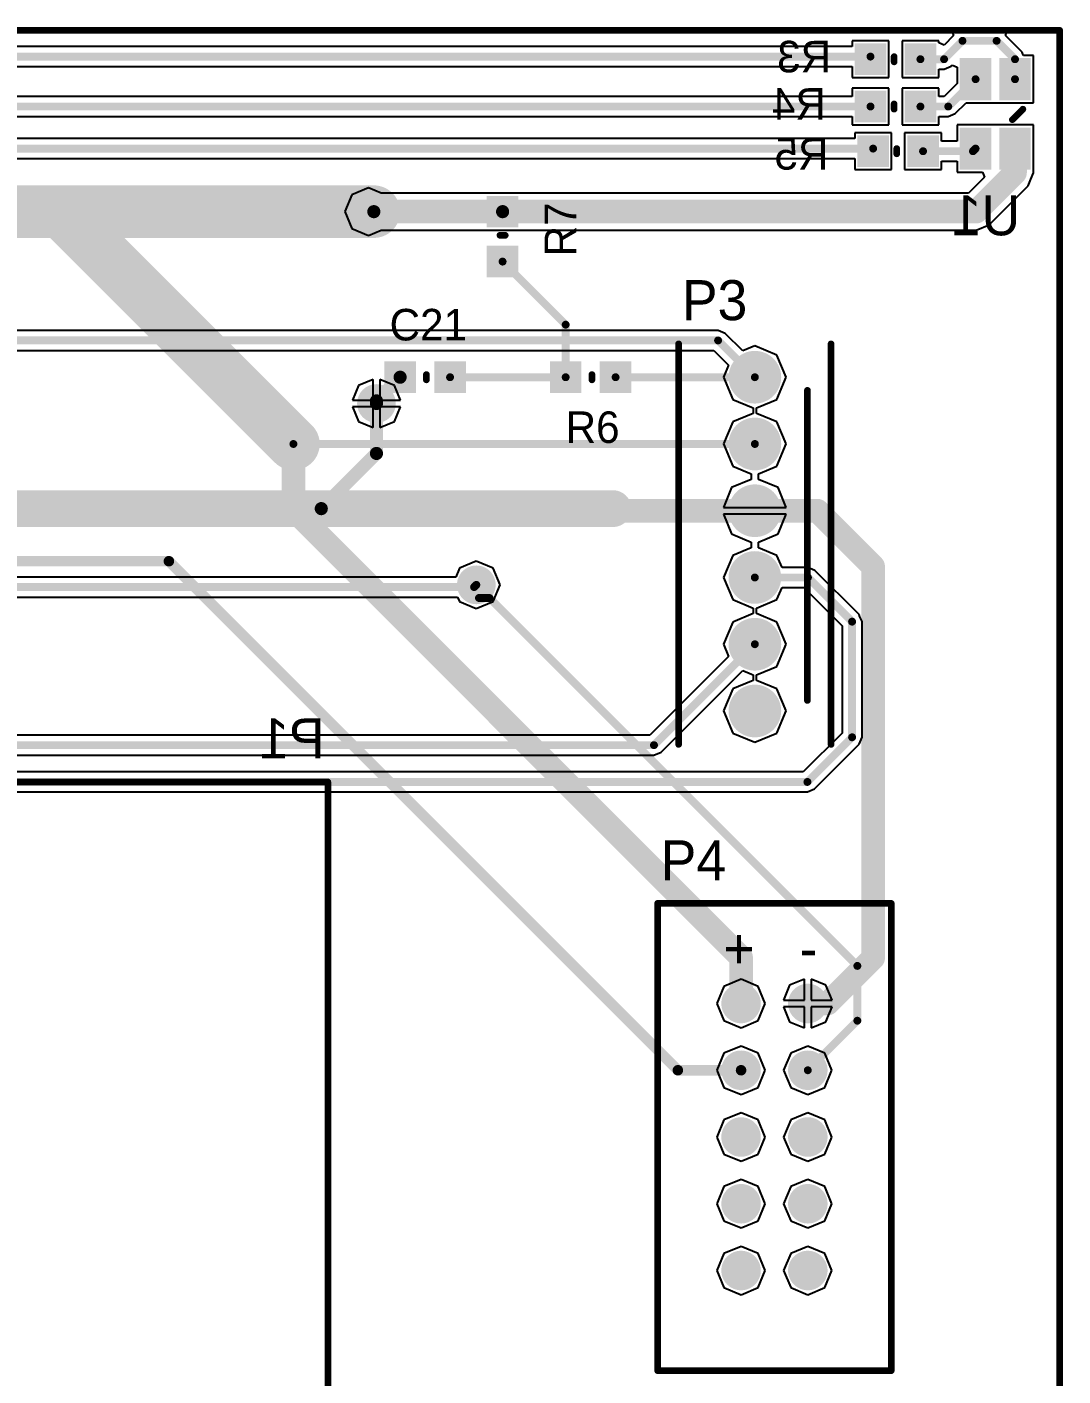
# Model space of a CAD drawing. Header units: millimetres. Extents: x 25 to 277, y 19 to 169.
# Drawn here: x 116.1 to 155.5, y 114.2 to 165.5 of the extents above; entities that cross this region are included whole.
import ezdxf

# ---------------------------------------------------------------- set-up
doc = ezdxf.new("R2010")
doc.units = ezdxf.units.MM
for name, color, linetype in [('BottomLayer', 5, 'Continuous'), ('BottomOverlay', 54, 'Continuous'), ('BottomPaste', 16, 'Continuous'), ('BottomSolder', 6, 'Continuous'), ('DrillDrawing', 1, 'Continuous'), ('Mechanical2', 216, 'Continuous'), ('MultiLayer', 9, 'Continuous'), ('TopLayer', 1, 'Continuous'), ('TopOverlay', 2, 'Continuous'), ('TopPaste', 8, 'Continuous'), ('TopSolder', 216, 'Continuous')]:
    doc.layers.add(name, color=color, linetype=linetype)

msp = doc.modelspace()

# ---------------------------------------------------------------- linework, layer by layer
at = {"layer": 'BottomLayer'}
for p, q in [((25.4, 165.4), (151.281, 165.4)), ((151.281, 165.4), (151.364, 165.2)), ((153.336, 165.2), (153.419, 165.4)), ((153.419, 165.4), (155.4, 165.4)), ((155.4, 165.4), (155.4, 25.6)), ((147.5, 164.779), (105.1, 164.779)), ((148.9, 165), (147.5, 165)), ((147.5, 165), (147.5, 164.779)), ((148.9, 163.6), (148.9, 165)), ((150.8, 165), (149.4, 165)), ((149.4, 165), (149.4, 163.6)), ((150.8, 164.919), (150.8, 165)), ((151, 164.836), (150.8, 164.919)), ((151.364, 165.2), (151, 164.836)), ((153.968, 164.568), (153.336, 165.2)), ((154, 164.489), (153.968, 164.568)), ((153.968, 164.568), (153.968, 164.568)), ((154.021, 164.44), (154, 164.489)), ((154.4, 164.44), (154.021, 164.44)), ((154.4, 162.64), (154.4, 164.44)), ((105.257, 164.021), (147.5, 164.021)), ((147.5, 164.021), (147.5, 163.6)), ((150.8, 163.6), (150.8, 163.921)), ((150.8, 163.921), (151, 163.921)), ((151, 163.921), (151.268, 164.032)), ((151, 163.921), (151, 163.921)), ((151.268, 164.032), (151.315, 164.079)), ((151.315, 164.079), (151.5, 164.003)), ((151.5, 164.003), (151.5, 163.376)), ((147.5, 163.6), (148.9, 163.6)), ((149.4, 163.6), (150.8, 163.6)), ((151.5, 163.376), (151.003, 162.879)), ((147.5, 162.879), (105, 162.879)), ((148.9, 163.2), (147.5, 163.2)), ((147.5, 163.2), (147.5, 162.879)), ((148.9, 161.8), (148.9, 163.2)), ((150.8, 163.2), (149.4, 163.2)), ((149.4, 163.2), (149.4, 161.8)), ((150.8, 162.879), (150.8, 163.2)), ((151.003, 162.879), (150.8, 162.879)), ((151.16, 162.121), (151.428, 162.232)), ((151.428, 162.232), (151.836, 162.64)), ((151.836, 162.64), (152.9, 162.64)), ((152.9, 162.64), (152.9, 162.64)), ((152.9, 162.64), (153, 162.64)), ((153, 162.64), (153, 162.64)), ((153, 162.64), (154.4, 162.64)), ((105.157, 162.121), (147.5, 162.121)), ((147.5, 162.121), (147.5, 161.8)), ((147.5, 161.8), (148.9, 161.8)), ((149.4, 161.8), (150.8, 161.8)), ((150.8, 161.8), (150.8, 162.121)), ((150.8, 162.121), (151.16, 162.121)), ((151.16, 162.121), (151.16, 162.121)), ((152.7, 161.8), (151.5, 161.8)), ((151.5, 161.8), (151.5, 161.179)), ((152.9, 161.8), (152.7, 161.8)), ((152.923, 161.8), (152.9, 161.8)), ((152.9, 161.8), (152.9, 161.8)), ((153, 161.8), (152.923, 161.8)), ((153.1, 161.8), (153, 161.8)), ((154.4, 161.8), (153.1, 161.8)), ((154.4, 160.909), (154.4, 161.8)), ((147.6, 161.279), (104.9, 161.279)), ((149, 161.5), (147.6, 161.5)), ((147.6, 161.5), (147.6, 161.279)), ((149, 160.1), (149, 161.5)), ((150.9, 161.5), (149.5, 161.5)), ((149.5, 161.5), (149.5, 160.1)), ((150.9, 161.179), (150.9, 161.5)), ((151.5, 161.179), (150.9, 161.179)), ((154.404, 160.9), (154.4, 160.909)), ((154.404, 159.981), (154.404, 160.9)), ((105.057, 160.521), (147.6, 160.521)), ((147.6, 160.521), (147.6, 160.1)), ((150.9, 160.1), (150.9, 160.421)), ((150.9, 160.421), (151.5, 160.421)), ((151.5, 160.421), (151.5, 160)), ((147.6, 160.1), (149, 160.1)), ((149.5, 160.1), (150.9, 160.1)), ((151.5, 160), (152.463, 160)), ((152.539, 159.815), (151.928, 159.204)), ((152.463, 160), (152.539, 159.815)), ((154.197, 159.483), (154.301, 159.732)), ((154.301, 159.732), (154.404, 159.981)), ((154.404, 159.981), (154.404, 159.981)), ((128.461, 159.139), (128.196, 158.5)), ((129.1, 159.404), (128.461, 159.139)), ((129.583, 159.204), (129.1, 159.404)), ((151.928, 159.204), (129.583, 159.204)), ((152.717, 158.002), (154.197, 159.483)), ((154.197, 159.483), (154.197, 159.483)), ((128.196, 158.5), (128.461, 157.861)), ((128.461, 157.861), (129.1, 157.596)), ((129.1, 157.596), (129.583, 157.796)), ((129.583, 157.796), (152.219, 157.796)), ((152.219, 157.796), (152.717, 158.002)), ((152.219, 157.796), (152.219, 157.796)), ((142.4, 153.979), (100.047, 153.979)), ((142.668, 153.868), (142.4, 153.979)), ((142.4, 153.979), (142.4, 153.979)), ((143.337, 153.199), (142.668, 153.868)), ((100.047, 153.221), (142.243, 153.221)), ((142.243, 153.221), (142.801, 152.663)), ((143.8, 153.391), (143.337, 153.199)), ((144.642, 153.042), (143.8, 153.391)), ((144.991, 152.2), (144.642, 153.042)), ((142.801, 152.663), (142.609, 152.2)), ((129.273, 152.11), (128.72, 151.88)), ((129.273, 151.327), (129.273, 152.11)), ((130.08, 151.88), (129.527, 152.11)), ((129.527, 152.11), (129.527, 151.327)), ((142.609, 152.2), (142.958, 151.358)), ((144.642, 151.358), (144.991, 152.2)), ((128.72, 151.88), (128.49, 151.327)), ((130.31, 151.327), (130.08, 151.88)), ((128.49, 151.327), (129.273, 151.327)), ((129.273, 151.073), (128.49, 151.073)), ((128.49, 151.073), (128.72, 150.52)), ((129.273, 150.29), (129.273, 151.073)), ((129.527, 151.327), (130.31, 151.327)), ((130.31, 151.073), (129.527, 151.073)), ((129.527, 151.073), (129.527, 150.29)), ((130.08, 150.52), (130.31, 151.073)), ((142.958, 151.358), (143.674, 151.062)), ((143.674, 151.062), (143.674, 151.062)), ((143.674, 151.062), (143.737, 151.035)), ((143.737, 151.035), (143.737, 151.031)), ((143.737, 151.031), (143.737, 151.019)), ((143.737, 151.019), (143.737, 150.998)), ((143.737, 150.998), (143.737, 150.862)), ((143.863, 151.035), (143.926, 151.062)), ((143.863, 151.031), (143.863, 151.035)), ((143.863, 151.019), (143.863, 151.031)), ((143.863, 150.998), (143.863, 151.019)), ((143.863, 150.862), (143.863, 150.998)), ((143.926, 151.062), (144.642, 151.358)), ((143.926, 151.062), (143.926, 151.062)), ((128.72, 150.52), (129.273, 150.29)), ((129.527, 150.29), (130.08, 150.52)), ((142.958, 150.502), (142.609, 149.66)), ((143.674, 150.798), (142.958, 150.502)), ((143.737, 150.825), (143.674, 150.798)), ((143.674, 150.798), (143.674, 150.798)), ((143.737, 150.862), (143.737, 150.841)), ((143.737, 150.841), (143.737, 150.829)), ((143.737, 150.829), (143.737, 150.825)), ((143.863, 150.841), (143.863, 150.862)), ((143.863, 150.829), (143.863, 150.841)), ((143.863, 150.825), (143.863, 150.829)), ((143.926, 150.798), (143.863, 150.825)), ((144.642, 150.502), (143.926, 150.798)), ((143.926, 150.798), (143.926, 150.798)), ((144.991, 149.66), (144.642, 150.502)), ((142.609, 149.66), (142.958, 148.818)), ((144.642, 148.818), (144.991, 149.66)), ((142.958, 148.818), (143.66, 148.527)), ((143.66, 148.527), (143.66, 148.311)), ((143.94, 148.527), (144.642, 148.818)), ((143.94, 148.311), (143.94, 148.527)), ((142.917, 148.003), (142.604, 147.247)), ((143.66, 148.311), (142.917, 148.003)), ((144.683, 148.003), (143.94, 148.311)), ((144.996, 147.247), (144.683, 148.003)), ((142.604, 147.247), (144.996, 147.247)), ((144.996, 146.993), (142.604, 146.993)), ((142.604, 146.993), (142.917, 146.237)), ((144.683, 146.237), (144.996, 146.993)), ((142.917, 146.237), (143.66, 145.929)), ((143.66, 145.929), (143.66, 145.713)), ((143.94, 145.929), (144.683, 146.237)), ((143.94, 145.713), (143.94, 145.929)), ((142.958, 145.422), (142.609, 144.58)), ((143.66, 145.713), (142.958, 145.422)), ((144.642, 145.422), (143.94, 145.713)), ((144.834, 144.959), (144.642, 145.422)), ((132.561, 144.939), (132.418, 144.594)), ((133.2, 145.204), (132.561, 144.939)), ((133.839, 144.939), (133.2, 145.204)), ((134.104, 144.3), (133.839, 144.939)), ((145.82, 144.959), (144.834, 144.959)), ((146.088, 144.848), (145.82, 144.959)), ((145.82, 144.959), (145.82, 144.959)), ((147.768, 143.168), (146.088, 144.848)), ((132.418, 144.594), (108.733, 144.594)), ((133.839, 143.661), (134.104, 144.3)), ((142.609, 144.58), (142.958, 143.738)), ((101.772, 143.836), (132.488, 143.836)), ((132.488, 143.836), (132.561, 143.661)), ((142.958, 143.738), (143.737, 143.415)), ((143.863, 143.415), (144.642, 143.738)), ((144.642, 143.738), (144.834, 144.201)), ((144.834, 144.201), (145.663, 144.201)), ((145.663, 144.201), (147.121, 142.743)), ((132.561, 143.661), (133.2, 143.396)), ((133.2, 143.396), (133.839, 143.661)), ((143.737, 143.415), (143.737, 143.205)), ((143.863, 143.205), (143.863, 143.415)), ((142.958, 142.882), (142.609, 142.04)), ((143.737, 143.205), (142.958, 142.882)), ((144.642, 142.882), (143.863, 143.205)), ((144.991, 142.04), (144.642, 142.882)), ((147.121, 142.743), (147.121, 138.657)), ((147.8, 143.089), (147.768, 143.168)), ((147.768, 143.168), (147.768, 143.168)), ((147.879, 142.9), (147.8, 143.089)), ((147.879, 138.5), (147.879, 142.9)), ((147.879, 142.9), (147.879, 142.9)), ((142.609, 142.04), (142.801, 141.577)), ((144.642, 141.198), (144.991, 142.04)), ((142.801, 141.577), (139.803, 138.579)), ((143.926, 140.902), (144.642, 141.198)), ((140.228, 137.932), (143.337, 141.041)), ((143.337, 141.041), (143.674, 140.902)), ((143.674, 140.902), (143.674, 140.902)), ((143.674, 140.902), (143.737, 140.875)), ((143.737, 140.665), (143.674, 140.638)), ((143.737, 140.875), (143.737, 140.871)), ((143.737, 140.871), (143.737, 140.859)), ((143.737, 140.859), (143.737, 140.838)), ((143.737, 140.838), (143.737, 140.702)), ((143.737, 140.702), (143.737, 140.681)), ((143.737, 140.681), (143.737, 140.669)), ((143.737, 140.669), (143.737, 140.665)), ((143.863, 140.875), (143.926, 140.902)), ((143.863, 140.871), (143.863, 140.875)), ((143.863, 140.859), (143.863, 140.871)), ((143.863, 140.838), (143.863, 140.859)), ((143.863, 140.702), (143.863, 140.838)), ((143.863, 140.681), (143.863, 140.702)), ((143.863, 140.669), (143.863, 140.681)), ((143.863, 140.665), (143.863, 140.669)), ((143.926, 140.638), (143.863, 140.665)), ((143.926, 140.902), (143.926, 140.902)), ((142.958, 140.342), (142.609, 139.5)), ((143.674, 140.638), (142.958, 140.342)), ((143.674, 140.638), (143.674, 140.638)), ((144.642, 140.342), (143.926, 140.638)), ((143.926, 140.638), (143.926, 140.638)), ((144.991, 139.5), (144.642, 140.342)), ((142.609, 139.5), (142.958, 138.658)), ((144.642, 138.658), (144.991, 139.5)), ((142.958, 138.658), (143.8, 138.309)), ((143.8, 138.309), (144.642, 138.658)), ((147.121, 138.657), (145.643, 137.179)), ((139.803, 138.579), (101.105, 138.579)), ((146.068, 136.532), (147.768, 138.232)), ((147.768, 138.232), (147.879, 138.5)), ((147.768, 138.232), (147.768, 138.232)), ((101.188, 137.821), (139.96, 137.821)), ((139.96, 137.821), (140.228, 137.932)), ((139.96, 137.821), (139.96, 137.821)), ((145.643, 137.179), (100.881, 137.179)), ((99.947, 136.421), (145.8, 136.421)), ((145.8, 136.421), (146.068, 136.532)), ((145.8, 136.421), (145.8, 136.421)), ((142.624, 129.021), (142.355, 128.37)), ((143.275, 129.29), (142.624, 129.021)), ((143.926, 129.021), (143.275, 129.29)), ((144.195, 128.37), (143.926, 129.021)), ((145.123, 129.062), (144.889, 128.497)), ((145.688, 129.296), (145.123, 129.062)), ((145.688, 128.497), (145.688, 129.296)), ((146.507, 129.062), (145.942, 129.296)), ((145.942, 129.296), (145.942, 128.497)), ((146.741, 128.497), (146.507, 129.062)), ((142.355, 128.37), (142.624, 127.719)), ((143.926, 127.719), (144.195, 128.37)), ((144.889, 128.497), (145.688, 128.497)), ((145.942, 128.497), (146.741, 128.497)), ((145.688, 128.243), (144.889, 128.243)), ((144.889, 128.243), (145.123, 127.678)), ((145.688, 127.444), (145.688, 128.243)), ((146.741, 128.243), (145.942, 128.243)), ((145.942, 128.243), (145.942, 127.444)), ((146.507, 127.678), (146.741, 128.243)), ((142.624, 127.719), (143.275, 127.45)), ((143.275, 127.45), (143.926, 127.719)), ((145.123, 127.678), (145.688, 127.444)), ((145.942, 127.444), (146.507, 127.678)), ((142.624, 126.481), (142.355, 125.83)), ((143.275, 126.75), (142.624, 126.481)), ((143.926, 126.481), (143.275, 126.75)), ((144.195, 125.83), (143.926, 126.481)), ((145.164, 126.481), (144.895, 125.83)), ((145.815, 126.75), (145.164, 126.481)), ((146.466, 126.481), (145.815, 126.75)), ((146.735, 125.83), (146.466, 126.481)), ((142.355, 125.83), (142.624, 125.179)), ((143.926, 125.179), (144.195, 125.83)), ((144.895, 125.83), (145.164, 125.179)), ((146.466, 125.179), (146.735, 125.83)), ((142.624, 125.179), (143.275, 124.91)), ((143.275, 124.91), (143.926, 125.179)), ((145.164, 125.179), (145.815, 124.91)), ((145.815, 124.91), (146.466, 125.179)), ((142.624, 123.941), (142.355, 123.29)), ((143.275, 124.21), (142.624, 123.941)), ((143.926, 123.941), (143.275, 124.21)), ((144.195, 123.29), (143.926, 123.941)), ((145.164, 123.941), (144.895, 123.29)), ((145.815, 124.21), (145.164, 123.941)), ((146.466, 123.941), (145.815, 124.21)), ((146.735, 123.29), (146.466, 123.941)), ((142.355, 123.29), (142.624, 122.639)), ((143.926, 122.639), (144.195, 123.29)), ((144.895, 123.29), (145.164, 122.639)), ((146.466, 122.639), (146.735, 123.29)), ((142.624, 122.639), (143.275, 122.37)), ((143.275, 122.37), (143.926, 122.639)), ((145.164, 122.639), (145.815, 122.37)), ((145.815, 122.37), (146.466, 122.639)), ((143.275, 121.67), (142.624, 121.401)), ((143.926, 121.401), (143.275, 121.67)), ((145.815, 121.67), (145.164, 121.401)), ((146.466, 121.401), (145.815, 121.67)), ((142.624, 121.401), (142.355, 120.75)), ((144.195, 120.75), (143.926, 121.401)), ((145.164, 121.401), (144.895, 120.75)), ((146.735, 120.75), (146.466, 121.401)), ((142.355, 120.75), (142.624, 120.099)), ((143.926, 120.099), (144.195, 120.75)), ((144.895, 120.75), (145.164, 120.099)), ((146.466, 120.099), (146.735, 120.75)), ((142.624, 120.099), (143.275, 119.83)), ((143.275, 119.83), (143.926, 120.099)), ((145.164, 120.099), (145.815, 119.83)), ((145.815, 119.83), (146.466, 120.099)), ((143.275, 119.13), (142.624, 118.861)), ((143.926, 118.861), (143.275, 119.13)), ((145.815, 119.13), (145.164, 118.861)), ((146.466, 118.861), (145.815, 119.13)), ((142.624, 118.861), (142.355, 118.21)), ((144.195, 118.21), (143.926, 118.861)), ((145.164, 118.861), (144.895, 118.21)), ((146.735, 118.21), (146.466, 118.861)), ((142.355, 118.21), (142.624, 117.559)), ((143.926, 117.559), (144.195, 118.21)), ((144.895, 118.21), (145.164, 117.559)), ((146.466, 117.559), (146.735, 118.21)), ((142.624, 117.559), (143.275, 117.29)), ((143.275, 117.29), (143.926, 117.559)), ((145.164, 117.559), (145.815, 117.29)), ((145.815, 117.29), (146.466, 117.559))]:
    msp.add_line(p, q, dxfattribs=at)
for points, const_width in [([(151, 164.3), (151.7, 165)], 0.3), ([(151.7, 165), (153, 165)], 0.3), ([(153, 165), (153.7, 164.3)], 0.3), ([(105.1, 164.4), (148.2, 164.4)], 0.3), ([(150.1, 164.3), (151, 164.3)], 0.3), ([(153.7, 163.54), (153.7, 164.3)], 0.3), ([(151.16, 162.5), (152.2, 163.54)], 0.3), ([(105, 162.5), (148.2, 162.5)], 0.3), ([(150.1, 162.5), (151.16, 162.5)], 0.3), ([(153.7, 159.981), (153.7, 160.9)], 0.9), ([(104.9, 160.9), (148.3, 160.9)], 0.3), ([(150.2, 160.8), (152.1, 160.8)], 0.3), ([(152.1, 160.8), (152.2, 160.9)], 0.3), ([(152.219, 158.5), (153.7, 159.981)], 0.9), ([(129.1, 158.5), (152.219, 158.5)], 0.9), ([(99.3, 153.6), (142.4, 153.6)], 0.3), ([(142.4, 153.6), (143.8, 152.2)], 0.3), ([(129.4, 149.3), (129.4, 151.2)], 0.5), ([(127.3, 147.2), (129.4, 149.3)], 0.5), ([(105.6, 147.2), (138.4, 147.2)], 1.4), ([(138.62, 147.12), (143.8, 147.12)], 0.9), ([(143.8, 147.12), (146.18, 147.12)], 0.9), ([(146.18, 147.12), (148.3, 145)], 0.9), ([(148.3, 130.1), (148.3, 145)], 0.9), ([(101.615, 144.215), (133.115, 144.215)], 0.3), ([(133.115, 144.215), (133.2, 144.3)], 0.3), ([(143.8, 144.58), (145.82, 144.58)], 0.3), ([(145.82, 144.58), (147.5, 142.9)], 0.3), ([(147.5, 138.5), (147.5, 142.9)], 0.3), ([(139.96, 138.2), (143.8, 142.04)], 0.3), ([(145.8, 136.8), (147.5, 138.5)], 0.3), ([(100.5, 138.2), (139.96, 138.2)], 0.3), ([(99.2, 136.8), (145.8, 136.8)], 0.3), ([(146.57, 128.37), (148.3, 130.1)], 0.9), ([(145.815, 128.37), (146.57, 128.37)], 0.9)]:
    msp.add_lwpolyline(points, dxfattribs=dict(at, const_width=const_width))
for points, const_width in [([(151.625, 165, 1), (151.775, 165, 1)], 0.15), ([(151.625, 165, 1), (151.775, 165, 1)], 0.15), ([(152.925, 165, 1), (153.075, 165, 1)], 0.15), ([(152.925, 165, 1), (153.075, 165, 1)], 0.15), ([(148.125, 164.4, 1), (148.275, 164.4, 1)], 0.15), ([(150.025, 164.3, 1), (150.175, 164.3, 1)], 0.15), ([(150.925, 164.3, 1), (151.075, 164.3, 1)], 0.15), ([(150.925, 164.3, 1), (151.075, 164.3, 1)], 0.15), ([(153.625, 164.3, 1), (153.775, 164.3, 1)], 0.15), ([(153.625, 164.3, 1), (153.775, 164.3, 1)], 0.15), ([(152.125, 163.54, 1), (152.275, 163.54, 1)], 0.15), ([(153.625, 163.54, 1), (153.775, 163.54, 1)], 0.15), ([(148.125, 162.5, 1), (148.275, 162.5, 1)], 0.15), ([(150.025, 162.5, 1), (150.175, 162.5, 1)], 0.15), ([(151.085, 162.5, 1), (151.235, 162.5, 1)], 0.15), ([(151.085, 162.5, 1), (151.235, 162.5, 1)], 0.15), ([(153.475, 160.9, 1), (153.925, 160.9, 1)], 0.45), ([(148.225, 160.9, 1), (148.375, 160.9, 1)], 0.15), ([(150.125, 160.8, 1), (150.275, 160.8, 1)], 0.15), ([(152.025, 160.8, 1), (152.175, 160.8, 1)], 0.15), ([(152.025, 160.8, 1), (152.175, 160.8, 1)], 0.15), ([(152.125, 160.9, 1), (152.275, 160.9, 1)], 0.15), ([(153.475, 159.981, 1), (153.925, 159.981, 1)], 0.45), ([(153.475, 159.981, 1), (153.925, 159.981, 1)], 0.45), ([(128.782, 158.5, 1), (129.417, 158.5, 1)], 0.635), ([(128.875, 158.5, 1), (129.325, 158.5, 1)], 0.45), ([(151.994, 158.5, 1), (152.444, 158.5, 1)], 0.45), ([(151.994, 158.5, 1), (152.444, 158.5, 1)], 0.45), ([(142.325, 153.6, 1), (142.475, 153.6, 1)], 0.15), ([(142.325, 153.6, 1), (142.475, 153.6, 1)], 0.15), ([(143.35, 152.2, 1), (144.25, 152.2, 1)], 0.9), ([(143.725, 152.2, 1), (143.875, 152.2, 1)], 0.15), ([(129.082, 151.2, 1), (129.717, 151.2, 1)], 0.635), ([(129.275, 151.2, 1), (129.525, 151.2, 1)], 0.25), ([(143.35, 149.66, 1), (144.25, 149.66, 1)], 0.9), ([(129.275, 149.3, 1), (129.525, 149.3, 1)], 0.25), ([(129.275, 149.3, 1), (129.525, 149.3, 1)], 0.25), ([(138.05, 147.2, 1), (138.75, 147.2, 1)], 0.7), ([(143.35, 147.12, 1), (144.25, 147.12, 1)], 0.9), ([(127.175, 147.2, 1), (127.425, 147.2, 1)], 0.25), ([(138.395, 147.12, 1), (138.845, 147.12, 1)], 0.45), ([(143.575, 147.12, 1), (144.025, 147.12, 1)], 0.45), ([(143.575, 147.12, 1), (144.025, 147.12, 1)], 0.45), ([(145.955, 147.12, 1), (146.405, 147.12, 1)], 0.45), ([(145.955, 147.12, 1), (146.405, 147.12, 1)], 0.45), ([(143.35, 144.58, 1), (144.25, 144.58, 1)], 0.9), ([(148.075, 145, 1), (148.525, 145, 1)], 0.45), ([(148.075, 145, 1), (148.525, 145, 1)], 0.45), ([(132.882, 144.3, 1), (133.517, 144.3, 1)], 0.635), ([(133.04, 144.215, 1), (133.19, 144.215, 1)], 0.15), ([(133.04, 144.215, 1), (133.19, 144.215, 1)], 0.15), ([(133.125, 144.3, 1), (133.275, 144.3, 1)], 0.15), ([(143.725, 144.58, 1), (143.875, 144.58, 1)], 0.15), ([(145.745, 144.58, 1), (145.895, 144.58, 1)], 0.15), ([(145.745, 144.58, 1), (145.895, 144.58, 1)], 0.15), ([(143.35, 142.04, 1), (144.25, 142.04, 1)], 0.9), ([(147.425, 142.9, 1), (147.575, 142.9, 1)], 0.15), ([(147.425, 142.9, 1), (147.575, 142.9, 1)], 0.15), ([(143.725, 142.04, 1), (143.875, 142.04, 1)], 0.15), ([(143.35, 139.5, 1), (144.25, 139.5, 1)], 0.9), ([(147.425, 138.5, 1), (147.575, 138.5, 1)], 0.15), ([(147.425, 138.5, 1), (147.575, 138.5, 1)], 0.15), ([(139.885, 138.2, 1), (140.035, 138.2, 1)], 0.15), ([(139.885, 138.2, 1), (140.035, 138.2, 1)], 0.15), ([(145.725, 136.8, 1), (145.875, 136.8, 1)], 0.15), ([(145.725, 136.8, 1), (145.875, 136.8, 1)], 0.15), ([(148.075, 130.1, 1), (148.525, 130.1, 1)], 0.45), ([(148.075, 130.1, 1), (148.525, 130.1, 1)], 0.45), ([(142.95, 128.37, 1), (143.6, 128.37, 1)], 0.65), ([(145.49, 128.37, 1), (146.14, 128.37, 1)], 0.65), ([(145.59, 128.37, 1), (146.04, 128.37, 1)], 0.45), ([(146.345, 128.37, 1), (146.795, 128.37, 1)], 0.45), ([(146.345, 128.37, 1), (146.795, 128.37, 1)], 0.45), ([(142.95, 125.83, 1), (143.6, 125.83, 1)], 0.65), ([(145.49, 125.83, 1), (146.14, 125.83, 1)], 0.65), ([(142.95, 123.29, 1), (143.6, 123.29, 1)], 0.65), ([(145.49, 123.29, 1), (146.14, 123.29, 1)], 0.65), ([(142.95, 120.75, 1), (143.6, 120.75, 1)], 0.65), ([(145.49, 120.75, 1), (146.14, 120.75, 1)], 0.65), ([(142.95, 118.21, 1), (143.6, 118.21, 1)], 0.65), ([(145.49, 118.21, 1), (146.14, 118.21, 1)], 0.65)]:
    msp.add_lwpolyline(points, format="xyb", close=True, dxfattribs=dict(at, const_width=const_width))
for points in [[(148.7, 164.8), (147.7, 164.8), (148.7, 163.8), (147.7, 163.8)], [(150.6, 164.8), (149.6, 164.8), (150.6, 163.8), (149.6, 163.8)], [(152.7, 164.24), (151.7, 164.24), (152.7, 162.84), (151.7, 162.84)], [(154.2, 164.24), (153.2, 164.24), (154.2, 162.84), (153.2, 162.84)], [(148.7, 163), (147.7, 163), (148.7, 162), (147.7, 162)], [(150.6, 163), (149.6, 163), (150.6, 162), (149.6, 162)], [(148.8, 161.3), (147.8, 161.3), (148.8, 160.3), (147.8, 160.3)], [(150.7, 161.3), (149.7, 161.3), (150.7, 160.3), (149.7, 160.3)], [(152.7, 161.6), (151.7, 161.6), (152.7, 160.2), (151.7, 160.2)], [(154.2, 161.6), (153.2, 161.6), (154.2, 160.2), (153.2, 160.2)]]:
    msp.add_solid(points, dxfattribs=at)
at = {"layer": 'BottomOverlay', "const_width": 0.254}
for points in [[(149.1, 164.2), (149.1, 164.4)], [(149.1, 162.4), (149.1, 162.6)], [(153.6, 162), (154, 162.4)], [(149.2, 160.7), (149.2, 160.9)], [(53.25, 136.8), (127.55, 136.8)], [(127.55, 100.4), (127.55, 136.8)]]:
    msp.add_lwpolyline(points, dxfattribs=at)
at = {"layer": 'BottomOverlay', "const_width": 0.127}
for points in [[(149.036, 164.4, 1), (149.163, 164.4, 1)], [(149.036, 164.2, 1), (149.163, 164.2, 1)], [(149.036, 162.6, 1), (149.163, 162.6, 1)], [(149.036, 162.4, 1), (149.163, 162.4, 1)], [(153.936, 162.4, 1), (154.063, 162.4, 1)], [(153.536, 162, 1), (153.663, 162, 1)], [(149.136, 160.9, 1), (149.263, 160.9, 1)], [(149.136, 160.7, 1), (149.263, 160.7, 1)], [(127.486, 136.8, 1), (127.613, 136.8, 1)], [(127.486, 136.8, 1), (127.613, 136.8, 1)]]:
    msp.add_lwpolyline(points, format="xyb", close=True, dxfattribs=at)
at = {"layer": 'BottomPaste'}
for points in [[(148.7, 164.8), (147.7, 164.8), (148.7, 163.8), (147.7, 163.8)], [(150.6, 164.8), (149.6, 164.8), (150.6, 163.8), (149.6, 163.8)], [(152.7, 164.24), (151.7, 164.24), (152.7, 162.84), (151.7, 162.84)], [(154.2, 164.24), (153.2, 164.24), (154.2, 162.84), (153.2, 162.84)], [(148.7, 163), (147.7, 163), (148.7, 162), (147.7, 162)], [(150.6, 163), (149.6, 163), (150.6, 162), (149.6, 162)], [(148.8, 161.3), (147.8, 161.3), (148.8, 160.3), (147.8, 160.3)], [(150.7, 161.3), (149.7, 161.3), (150.7, 160.3), (149.7, 160.3)], [(152.7, 161.6), (151.7, 161.6), (152.7, 160.2), (151.7, 160.2)], [(154.2, 161.6), (153.2, 161.6), (154.2, 160.2), (153.2, 160.2)]]:
    msp.add_solid(points, dxfattribs=at)
at = {"layer": 'BottomSolder'}
for points, const_width in [([(128.732, 158.5, 1), (129.468, 158.5, 1)], 0.737), ([(143.299, 152.2, 1), (144.301, 152.2, 1)], 1.002), ([(129.032, 151.2, 1), (129.768, 151.2, 1)], 0.737), ([(143.299, 149.66, 1), (144.301, 149.66, 1)], 1.002), ([(143.299, 147.12, 1), (144.301, 147.12, 1)], 1.002), ([(143.299, 144.58, 1), (144.301, 144.58, 1)], 1.002), ([(132.832, 144.3, 1), (133.568, 144.3, 1)], 0.737), ([(143.299, 142.04, 1), (144.301, 142.04, 1)], 1.002), ([(143.299, 139.5, 1), (144.301, 139.5, 1)], 1.002), ([(142.899, 128.37, 1), (143.651, 128.37, 1)], 0.752), ([(145.439, 128.37, 1), (146.191, 128.37, 1)], 0.752), ([(142.899, 125.83, 1), (143.651, 125.83, 1)], 0.752), ([(145.439, 125.83, 1), (146.191, 125.83, 1)], 0.752), ([(142.899, 123.29, 1), (143.651, 123.29, 1)], 0.752), ([(145.439, 123.29, 1), (146.191, 123.29, 1)], 0.752), ([(142.899, 120.75, 1), (143.651, 120.75, 1)], 0.752), ([(145.439, 120.75, 1), (146.191, 120.75, 1)], 0.752), ([(142.899, 118.21, 1), (143.651, 118.21, 1)], 0.752), ([(145.439, 118.21, 1), (146.191, 118.21, 1)], 0.752)]:
    msp.add_lwpolyline(points, format="xyb", close=True, dxfattribs=dict(at, const_width=const_width))
for points in [[(148.802, 164.902), (147.598, 164.902), (148.802, 163.698), (147.598, 163.698)], [(150.702, 164.902), (149.498, 164.902), (150.702, 163.698), (149.498, 163.698)], [(152.802, 164.342), (151.598, 164.342), (152.802, 162.738), (151.598, 162.738)], [(154.302, 164.342), (153.098, 164.342), (154.302, 162.738), (153.098, 162.738)], [(148.802, 163.102), (147.598, 163.102), (148.802, 161.898), (147.598, 161.898)], [(150.702, 163.102), (149.498, 163.102), (150.702, 161.898), (149.498, 161.898)], [(152.802, 161.702), (151.598, 161.702), (152.802, 160.098), (151.598, 160.098)], [(154.302, 161.702), (153.098, 161.702), (154.302, 160.098), (153.098, 160.098)], [(148.902, 161.402), (147.698, 161.402), (148.902, 160.198), (147.698, 160.198)], [(150.802, 161.402), (149.598, 161.402), (150.802, 160.198), (149.598, 160.198)]]:
    msp.add_solid(points, dxfattribs=at)
at = {"layer": 'DrillDrawing', "const_width": 0.356}
for points in [[(128.922, 158.5, 1), (129.278, 158.5, 1)], [(129.222, 151.2, 1), (129.578, 151.2, 1)], [(133.022, 144.3, 1), (133.378, 144.3, 1)]]:
    msp.add_lwpolyline(points, format="xyb", close=True, dxfattribs=at)
at = {"layer": 'Mechanical2', "const_width": 0.254}
for points in [[(25.4, 165.4), (155.4, 165.4)], [(155.4, 25.4), (155.4, 165.4)]]:
    msp.add_lwpolyline(points, dxfattribs=at)
at = {"layer": 'Mechanical2', "const_width": 0.127}
msp.add_lwpolyline([(155.337, 165.4, 1), (155.464, 165.4, 1)], format="xyb", close=True, dxfattribs=at)
msp.add_lwpolyline([(155.337, 165.4, 1), (155.464, 165.4, 1)], format="xyb", close=True, dxfattribs=at)
at = {"layer": 'MultiLayer'}
for points, const_width in [([(128.782, 158.5, 1), (129.417, 158.5, 1)], 0.635), ([(143.35, 152.2, 1), (144.25, 152.2, 1)], 0.9), ([(129.082, 151.2, 1), (129.717, 151.2, 1)], 0.635), ([(143.35, 149.66, 1), (144.25, 149.66, 1)], 0.9), ([(143.35, 147.12, 1), (144.25, 147.12, 1)], 0.9), ([(143.35, 144.58, 1), (144.25, 144.58, 1)], 0.9), ([(132.882, 144.3, 1), (133.517, 144.3, 1)], 0.635), ([(143.35, 142.04, 1), (144.25, 142.04, 1)], 0.9), ([(143.35, 139.5, 1), (144.25, 139.5, 1)], 0.9), ([(142.95, 128.37, 1), (143.6, 128.37, 1)], 0.65), ([(145.49, 128.37, 1), (146.14, 128.37, 1)], 0.65), ([(142.95, 125.83, 1), (143.6, 125.83, 1)], 0.65), ([(145.49, 125.83, 1), (146.14, 125.83, 1)], 0.65), ([(142.95, 123.29, 1), (143.6, 123.29, 1)], 0.65), ([(145.49, 123.29, 1), (146.14, 123.29, 1)], 0.65), ([(142.95, 120.75, 1), (143.6, 120.75, 1)], 0.65), ([(145.49, 120.75, 1), (146.14, 120.75, 1)], 0.65), ([(142.95, 118.21, 1), (143.6, 118.21, 1)], 0.65), ([(145.49, 118.21, 1), (146.14, 118.21, 1)], 0.65)]:
    msp.add_lwpolyline(points, format="xyb", close=True, dxfattribs=dict(at, const_width=const_width))
at = {"layer": 'TopLayer'}
for points, const_width in [([(99.6, 158.5), (129.1, 158.5)], 2), ([(117.7, 158.2), (126.24, 149.66)], 2), ([(129.1, 158.5), (129.3, 158.5)], 2), ([(129.3, 158.5), (134.2, 158.5)], 0.5), ([(134.2, 156.6), (136.6, 154.2)], 0.3), ([(136.6, 152.2), (136.6, 154.2)], 0.3), ([(129.4, 151.3), (130.3, 152.2)], 0.5), ([(132.2, 152.2), (136.6, 152.2)], 0.3), ([(138.5, 152.2), (143.8, 152.2)], 0.3), ([(129.4, 151.2), (129.4, 151.3)], 0.5), ([(126.24, 147.16), (126.24, 149.66)], 0.9), ([(126.24, 149.66), (143.8, 149.66)], 0.3), ([(126.24, 147.16), (143.275, 130.125)], 0.9), ([(107.9, 145.2), (121.5, 145.2)], 0.4), ([(121.5, 145.2), (140.87, 125.83)], 0.4), ([(133.3, 143.8), (133.7, 143.8)], 0.3), ([(133.7, 143.8), (147.7, 129.8)], 0.3), ([(143.275, 128.37), (143.275, 130.125)], 0.9), ([(147.7, 127.715), (147.7, 129.8)], 0.3), ([(145.815, 125.83), (147.7, 127.715)], 0.3), ([(140.87, 125.83), (143.275, 125.83)], 0.4)]:
    msp.add_lwpolyline(points, dxfattribs=dict(at, const_width=const_width))
for points, const_width in [([(117.2, 158.2, 1), (118.2, 158.2, 1)], 1), ([(128.6, 158.5, 1), (129.6, 158.5, 1)], 1), ([(128.6, 158.5, 1), (129.6, 158.5, 1)], 1), ([(128.8, 158.5, 1), (129.8, 158.5, 1)], 1), ([(128.782, 158.5, 1), (129.417, 158.5, 1)], 0.635), ([(129.175, 158.5, 1), (129.425, 158.5, 1)], 0.25), ([(134.075, 158.5, 1), (134.325, 158.5, 1)], 0.25), ([(134.125, 156.6, 1), (134.275, 156.6, 1)], 0.15), ([(136.525, 154.2, 1), (136.675, 154.2, 1)], 0.15), ([(136.525, 154.2, 1), (136.675, 154.2, 1)], 0.15), ([(143.35, 152.2, 1), (144.25, 152.2, 1)], 0.9), ([(130.175, 152.2, 1), (130.425, 152.2, 1)], 0.25), ([(132.125, 152.2, 1), (132.275, 152.2, 1)], 0.15), ([(136.525, 152.2, 1), (136.675, 152.2, 1)], 0.15), ([(136.525, 152.2, 1), (136.675, 152.2, 1)], 0.15), ([(138.425, 152.2, 1), (138.575, 152.2, 1)], 0.15), ([(143.725, 152.2, 1), (143.875, 152.2, 1)], 0.15), ([(129.082, 151.2, 1), (129.717, 151.2, 1)], 0.635), ([(129.275, 151.3, 1), (129.525, 151.3, 1)], 0.25), ([(129.275, 151.3, 1), (129.525, 151.3, 1)], 0.25), ([(129.275, 151.2, 1), (129.525, 151.2, 1)], 0.25), ([(125.74, 149.66, 1), (126.74, 149.66, 1)], 1), ([(143.35, 149.66, 1), (144.25, 149.66, 1)], 0.9), ([(126.015, 149.66, 1), (126.465, 149.66, 1)], 0.45), ([(126.165, 149.66, 1), (126.315, 149.66, 1)], 0.15), ([(143.725, 149.66, 1), (143.875, 149.66, 1)], 0.15), ([(143.35, 147.12, 1), (144.25, 147.12, 1)], 0.9), ([(126.015, 147.16, 1), (126.465, 147.16, 1)], 0.45), ([(126.015, 147.16, 1), (126.465, 147.16, 1)], 0.45), ([(121.4, 145.2, 1), (121.6, 145.2, 1)], 0.2), ([(121.4, 145.2, 1), (121.6, 145.2, 1)], 0.2), ([(143.35, 144.58, 1), (144.25, 144.58, 1)], 0.9), ([(132.882, 144.3, 1), (133.517, 144.3, 1)], 0.635), ([(133.225, 143.8, 1), (133.375, 143.8, 1)], 0.15), ([(133.625, 143.8, 1), (133.775, 143.8, 1)], 0.15), ([(133.625, 143.8, 1), (133.775, 143.8, 1)], 0.15), ([(143.35, 142.04, 1), (144.25, 142.04, 1)], 0.9), ([(143.35, 139.5, 1), (144.25, 139.5, 1)], 0.9), ([(143.05, 130.125, 1), (143.5, 130.125, 1)], 0.45), ([(143.05, 130.125, 1), (143.5, 130.125, 1)], 0.45), ([(147.625, 129.8, 1), (147.775, 129.8, 1)], 0.15), ([(147.625, 129.8, 1), (147.775, 129.8, 1)], 0.15), ([(142.95, 128.37, 1), (143.6, 128.37, 1)], 0.65), ([(145.49, 128.37, 1), (146.14, 128.37, 1)], 0.65), ([(143.05, 128.37, 1), (143.5, 128.37, 1)], 0.45), ([(147.625, 127.715, 1), (147.775, 127.715, 1)], 0.15), ([(147.625, 127.715, 1), (147.775, 127.715, 1)], 0.15), ([(142.95, 125.83, 1), (143.6, 125.83, 1)], 0.65), ([(145.49, 125.83, 1), (146.14, 125.83, 1)], 0.65), ([(140.77, 125.83, 1), (140.97, 125.83, 1)], 0.2), ([(140.77, 125.83, 1), (140.97, 125.83, 1)], 0.2), ([(143.175, 125.83, 1), (143.375, 125.83, 1)], 0.2), ([(145.74, 125.83, 1), (145.89, 125.83, 1)], 0.15), ([(142.95, 123.29, 1), (143.6, 123.29, 1)], 0.65), ([(145.49, 123.29, 1), (146.14, 123.29, 1)], 0.65), ([(142.95, 120.75, 1), (143.6, 120.75, 1)], 0.65), ([(145.49, 120.75, 1), (146.14, 120.75, 1)], 0.65), ([(142.95, 118.21, 1), (143.6, 118.21, 1)], 0.65), ([(145.49, 118.21, 1), (146.14, 118.21, 1)], 0.65)]:
    msp.add_lwpolyline(points, format="xyb", close=True, dxfattribs=dict(at, const_width=const_width))
for points in [[(134.7, 158), (134.7, 159), (133.7, 158), (133.7, 159)], [(134.7, 156.1), (134.7, 157.1), (133.7, 156.1), (133.7, 157.1)], [(129.8, 151.7), (130.8, 151.7), (129.8, 152.7), (130.8, 152.7)], [(131.7, 151.7), (132.7, 151.7), (131.7, 152.7), (132.7, 152.7)], [(136.1, 151.7), (137.1, 151.7), (136.1, 152.7), (137.1, 152.7)], [(138, 151.7), (139, 151.7), (138, 152.7), (139, 152.7)]]:
    msp.add_solid(points, dxfattribs=at)
at = {"layer": 'TopOverlay', "const_width": 0.254}
for points in [[(134.1, 157.6), (134.3, 157.6)], [(140.9, 138.23), (140.9, 153.47)], [(146.7, 138.23), (146.7, 153.47)], [(131.3, 152.1), (131.3, 152.3)], [(137.6, 152.1), (137.6, 152.3)], [(145.8, 139.9), (145.8, 151.7)], [(140.1, 132.18), (148.99, 132.18)], [(140.1, 114.4), (140.1, 132.18)], [(148.99, 114.4), (148.99, 132.18)], [(140.1, 114.4), (148.99, 114.4)]]:
    msp.add_lwpolyline(points, dxfattribs=at)
at = {"layer": 'TopOverlay', "const_width": 0.127}
for points in [[(134.036, 157.6, 1), (134.163, 157.6, 1)], [(134.236, 157.6, 1), (134.363, 157.6, 1)], [(140.836, 153.47, 1), (140.963, 153.47, 1)], [(146.636, 153.47, 1), (146.763, 153.47, 1)], [(131.236, 152.3, 1), (131.363, 152.3, 1)], [(131.236, 152.1, 1), (131.363, 152.1, 1)], [(137.536, 152.3, 1), (137.663, 152.3, 1)], [(137.536, 152.1, 1), (137.663, 152.1, 1)], [(145.736, 151.7, 1), (145.863, 151.7, 1)], [(145.736, 139.9, 1), (145.863, 139.9, 1)], [(140.836, 138.23, 1), (140.963, 138.23, 1)], [(146.636, 138.23, 1), (146.763, 138.23, 1)], [(140.036, 132.18, 1), (140.163, 132.18, 1)], [(140.036, 132.18, 1), (140.163, 132.18, 1)], [(148.926, 132.18, 1), (149.053, 132.18, 1)], [(148.926, 132.18, 1), (149.053, 132.18, 1)], [(140.036, 114.4, 1), (140.163, 114.4, 1)], [(140.036, 114.4, 1), (140.163, 114.4, 1)], [(148.926, 114.4, 1), (149.053, 114.4, 1)], [(148.926, 114.4, 1), (149.053, 114.4, 1)]]:
    msp.add_lwpolyline(points, format="xyb", close=True, dxfattribs=at)
at = {"layer": 'TopPaste'}
for points in [[(134.7, 158), (134.7, 159), (133.7, 158), (133.7, 159)], [(134.7, 156.1), (134.7, 157.1), (133.7, 156.1), (133.7, 157.1)], [(129.8, 151.7), (130.8, 151.7), (129.8, 152.7), (130.8, 152.7)], [(131.7, 151.7), (132.7, 151.7), (131.7, 152.7), (132.7, 152.7)], [(136.1, 151.7), (137.1, 151.7), (136.1, 152.7), (137.1, 152.7)], [(138, 151.7), (139, 151.7), (138, 152.7), (139, 152.7)]]:
    msp.add_solid(points, dxfattribs=at)
at = {"layer": 'TopSolder'}
for points, const_width in [([(128.732, 158.5, 1), (129.468, 158.5, 1)], 0.737), ([(143.299, 152.2, 1), (144.301, 152.2, 1)], 1.002), ([(129.032, 151.2, 1), (129.768, 151.2, 1)], 0.737), ([(143.299, 149.66, 1), (144.301, 149.66, 1)], 1.002), ([(143.299, 147.12, 1), (144.301, 147.12, 1)], 1.002), ([(143.299, 144.58, 1), (144.301, 144.58, 1)], 1.002), ([(132.832, 144.3, 1), (133.568, 144.3, 1)], 0.737), ([(143.299, 142.04, 1), (144.301, 142.04, 1)], 1.002), ([(143.299, 139.5, 1), (144.301, 139.5, 1)], 1.002), ([(142.899, 128.37, 1), (143.651, 128.37, 1)], 0.752), ([(145.439, 128.37, 1), (146.191, 128.37, 1)], 0.752), ([(142.899, 125.83, 1), (143.651, 125.83, 1)], 0.752), ([(145.439, 125.83, 1), (146.191, 125.83, 1)], 0.752), ([(142.899, 123.29, 1), (143.651, 123.29, 1)], 0.752), ([(145.439, 123.29, 1), (146.191, 123.29, 1)], 0.752), ([(142.899, 120.75, 1), (143.651, 120.75, 1)], 0.752), ([(145.439, 120.75, 1), (146.191, 120.75, 1)], 0.752), ([(142.899, 118.21, 1), (143.651, 118.21, 1)], 0.752), ([(145.439, 118.21, 1), (146.191, 118.21, 1)], 0.752)]:
    msp.add_lwpolyline(points, format="xyb", close=True, dxfattribs=dict(at, const_width=const_width))
for points in [[(134.802, 157.898), (134.802, 159.102), (133.598, 157.898), (133.598, 159.102)], [(134.802, 155.998), (134.802, 157.202), (133.598, 155.998), (133.598, 157.202)], [(129.698, 151.598), (130.902, 151.598), (129.698, 152.802), (130.902, 152.802)], [(131.598, 151.598), (132.802, 151.598), (131.598, 152.802), (132.802, 152.802)], [(135.998, 151.598), (137.202, 151.598), (135.998, 152.802), (137.202, 152.802)], [(137.898, 151.598), (139.102, 151.598), (137.898, 152.802), (139.102, 152.802)]]:
    msp.add_solid(points, dxfattribs=at)

# ---------------------------------------------------------------- texts
at = {"layer": 'BottomOverlay', "text_generation_flag": 2}
for s, height, p in [('R3', 1.2, (146.7, 163.8)), ('R4', 1.2, (146.5, 162)), ('R5', 1.2, (146.6, 160.1)), ('U1', 1.524, (153.9, 157.6)), ('P1', 1.524, (127.432, 137.693))]:
    msp.add_text(s, height=height, dxfattribs=at).set_placement(p)
at = {"layer": 'TopOverlay'}
msp.add_text('R7', height=1.2, rotation=90, dxfattribs=at).set_placement((137, 156.8))
for s, height, p in [('P3', 1.524, (141.021, 154.371)), ('C21', 1.2, (129.9, 153.6)), ('R6', 1.2, (136.6, 149.7)), ('P4', 1.524, (140.214, 133.056)), ('+', 1.524, (142.6, 129.7)), ('-', 1.524, (145.5, 129.7))]:
    msp.add_text(s, height=height, dxfattribs=at).set_placement(p)

doc.saveas('drawing.dxf')
